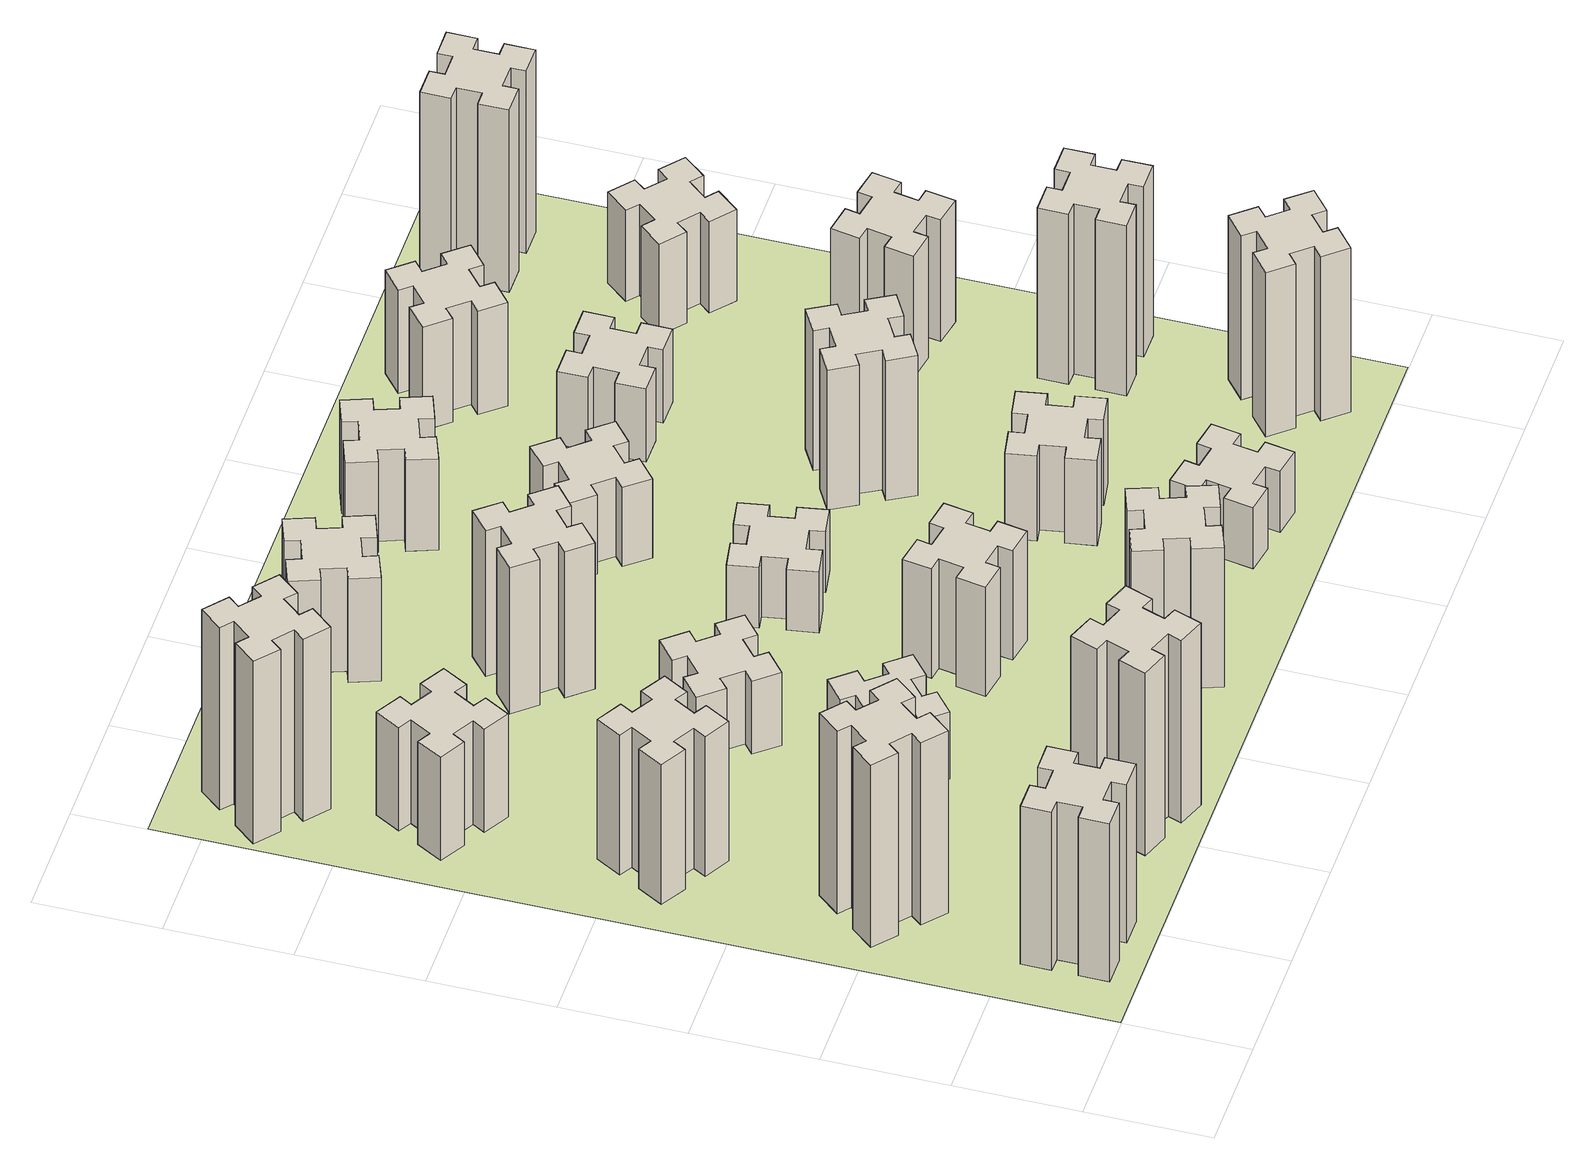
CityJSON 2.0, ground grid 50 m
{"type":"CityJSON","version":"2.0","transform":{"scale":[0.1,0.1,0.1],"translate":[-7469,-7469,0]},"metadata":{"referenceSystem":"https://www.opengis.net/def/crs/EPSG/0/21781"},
"CityObjects":{
"building1":{"type":"Building","attributes":{"class":"1000","function":"1000","usage":"1000","yearOfConstruction":2016,"roofType":"1000","measuredHeight":78,"storeysAboveGround":30,"storeysBelowGround":0},"geometry":[{"type":"Solid","lod":"1","boundaries":[[[[0,1,2,3,4,5,6,7,8,9,10,11,12,13,14,15,16,17,18,19]],[[17,16,20,21]],[[16,15,22,20]],[[15,14,23,22]],[[14,13,24,23]],[[13,12,25,24]],[[12,11,26,25]],[[11,10,27,26]],[[10,9,28,27]],[[9,8,29,28]],[[8,7,30,29]],[[7,6,31,30]],[[6,5,32,31]],[[5,4,33,32]],[[4,3,34,33]],[[3,2,35,34]],[[2,1,36,35]],[[1,0,37,36]],[[0,19,38,37]],[[19,18,39,38]],[[18,17,21,39]],[[24,25,26,27,28,29,30,31,32,33,34,35,36,37,38,39,21,20,22,23]]]]}]},
"building2":{"type":"Building","attributes":{"class":"1000","function":"1000","usage":"1000","yearOfConstruction":2016,"roofType":"1000","measuredHeight":90,"storeysAboveGround":30,"storeysBelowGround":0},"geometry":[{"type":"Solid","lod":"1","boundaries":[[[[40,41,42,43,44,45,46,47,48,49,50,51,52,53,54,55,56,57,58,59]],[[57,56,60,61]],[[56,55,62,60]],[[55,54,63,62]],[[54,53,64,63]],[[53,52,65,64]],[[52,51,66,65]],[[51,50,67,66]],[[50,49,68,67]],[[49,48,69,68]],[[48,47,70,69]],[[47,46,71,70]],[[46,45,72,71]],[[45,44,73,72]],[[44,43,74,73]],[[43,42,75,74]],[[42,41,76,75]],[[41,40,77,76]],[[40,59,78,77]],[[59,58,79,78]],[[58,57,61,79]],[[64,65,66,67,68,69,70,71,72,73,74,75,76,77,78,79,61,60,62,63]]]]}]},
"building3":{"type":"Building","attributes":{"class":"1000","function":"1000","usage":"1000","yearOfConstruction":2016,"roofType":"1000","measuredHeight":69,"storeysAboveGround":30,"storeysBelowGround":0},"geometry":[{"type":"Solid","lod":"1","boundaries":[[[[80,81,82,83,84,85,86,87,88,89,90,91,92,93,94,95,96,97,98,99]],[[97,96,100,101]],[[96,95,102,100]],[[95,94,103,102]],[[94,93,104,103]],[[93,92,105,104]],[[92,91,106,105]],[[91,90,107,106]],[[90,89,108,107]],[[89,88,109,108]],[[88,87,110,109]],[[87,86,111,110]],[[86,85,112,111]],[[85,84,113,112]],[[84,83,114,113]],[[83,82,115,114]],[[82,81,116,115]],[[81,80,117,116]],[[80,99,118,117]],[[99,98,119,118]],[[98,97,101,119]],[[104,105,106,107,108,109,110,111,112,113,114,115,116,117,118,119,101,100,102,103]]]]}]},
"building4":{"type":"Building","attributes":{"class":"1000","function":"1000","usage":"1000","yearOfConstruction":2016,"roofType":"1000","measuredHeight":51,"storeysAboveGround":30,"storeysBelowGround":0},"geometry":[{"type":"Solid","lod":"1","boundaries":[[[[120,121,122,123,124,125,126,127,128,129,130,131,132,133,134,135,136,137,138,139]],[[137,136,140,141]],[[136,135,142,140]],[[135,134,143,142]],[[134,133,144,143]],[[133,132,145,144]],[[132,131,146,145]],[[131,130,147,146]],[[130,129,148,147]],[[129,128,149,148]],[[128,127,150,149]],[[127,126,151,150]],[[126,125,152,151]],[[125,124,153,152]],[[124,123,154,153]],[[123,122,155,154]],[[122,121,156,155]],[[121,120,157,156]],[[120,139,158,157]],[[139,138,159,158]],[[138,137,141,159]],[[144,145,146,147,148,149,150,151,152,153,154,155,156,157,158,159,141,140,142,143]]]]}]},
"building5":{"type":"Building","attributes":{"class":"1000","function":"1000","usage":"1000","yearOfConstruction":2016,"roofType":"1000","measuredHeight":90,"storeysAboveGround":30,"storeysBelowGround":0},"geometry":[{"type":"Solid","lod":"1","boundaries":[[[[160,161,162,163,164,165,166,167,168,169,170,171,172,173,174,175,176,177,178,179]],[[177,176,180,181]],[[176,175,182,180]],[[175,174,183,182]],[[174,173,184,183]],[[173,172,185,184]],[[172,171,186,185]],[[171,170,187,186]],[[170,169,188,187]],[[169,168,189,188]],[[168,167,190,189]],[[167,166,191,190]],[[166,165,192,191]],[[165,164,193,192]],[[164,163,194,193]],[[163,162,195,194]],[[162,161,196,195]],[[161,160,197,196]],[[160,179,198,197]],[[179,178,199,198]],[[178,177,181,199]],[[184,185,186,187,188,189,190,191,192,193,194,195,196,197,198,199,181,180,182,183]]]]}]},
"building6":{"type":"Building","attributes":{"class":"1000","function":"1000","usage":"1000","yearOfConstruction":2016,"roofType":"1000","measuredHeight":90,"storeysAboveGround":30,"storeysBelowGround":0},"geometry":[{"type":"Solid","lod":"1","boundaries":[[[[200,201,202,203,204,205,206,207,208,209,210,211,212,213,214,215,216,217,218,219]],[[217,216,220,221]],[[216,215,222,220]],[[215,214,223,222]],[[214,213,224,223]],[[213,212,225,224]],[[212,211,226,225]],[[211,210,227,226]],[[210,209,228,227]],[[209,208,229,228]],[[208,207,230,229]],[[207,206,231,230]],[[206,205,232,231]],[[205,204,233,232]],[[204,203,234,233]],[[203,202,235,234]],[[202,201,236,235]],[[201,200,237,236]],[[200,219,238,237]],[[219,218,239,238]],[[218,217,221,239]],[[224,225,226,227,228,229,230,231,232,233,234,235,236,237,238,239,221,220,222,223]]]]}]},
"building7":{"type":"Building","attributes":{"class":"1000","function":"1000","usage":"1000","yearOfConstruction":2016,"roofType":"1000","measuredHeight":33,"storeysAboveGround":30,"storeysBelowGround":0},"geometry":[{"type":"Solid","lod":"1","boundaries":[[[[240,241,242,243,244,245,246,247,248,249,250,251,252,253,254,255,256,257,258,259]],[[257,256,260,261]],[[256,255,262,260]],[[255,254,263,262]],[[254,253,264,263]],[[253,252,265,264]],[[252,251,266,265]],[[251,250,267,266]],[[250,249,268,267]],[[249,248,269,268]],[[248,247,270,269]],[[247,246,271,270]],[[246,245,272,271]],[[245,244,273,272]],[[244,243,274,273]],[[243,242,275,274]],[[242,241,276,275]],[[241,240,277,276]],[[240,259,278,277]],[[259,258,279,278]],[[258,257,261,279]],[[264,265,266,267,268,269,270,271,272,273,274,275,276,277,278,279,261,260,262,263]]]]}]},
"building8":{"type":"Building","attributes":{"class":"1000","function":"1000","usage":"1000","yearOfConstruction":2016,"roofType":"1000","measuredHeight":36,"storeysAboveGround":30,"storeysBelowGround":0},"geometry":[{"type":"Solid","lod":"1","boundaries":[[[[280,281,282,283,284,285,286,287,288,289,290,291,292,293,294,295,296,297,298,299]],[[297,296,300,301]],[[296,295,302,300]],[[295,294,303,302]],[[294,293,304,303]],[[293,292,305,304]],[[292,291,306,305]],[[291,290,307,306]],[[290,289,308,307]],[[289,288,309,308]],[[288,287,310,309]],[[287,286,311,310]],[[286,285,312,311]],[[285,284,313,312]],[[284,283,314,313]],[[283,282,315,314]],[[282,281,316,315]],[[281,280,317,316]],[[280,299,318,317]],[[299,298,319,318]],[[298,297,301,319]],[[304,305,306,307,308,309,310,311,312,313,314,315,316,317,318,319,301,300,302,303]]]]}]},
"building9":{"type":"Building","attributes":{"class":"1000","function":"1000","usage":"1000","yearOfConstruction":2016,"roofType":"1000","measuredHeight":72,"storeysAboveGround":30,"storeysBelowGround":0},"geometry":[{"type":"Solid","lod":"1","boundaries":[[[[320,321,322,323,324,325,326,327,328,329,330,331,332,333,334,335,336,337,338,339]],[[337,336,340,341]],[[336,335,342,340]],[[335,334,343,342]],[[334,333,344,343]],[[333,332,345,344]],[[332,331,346,345]],[[331,330,347,346]],[[330,329,348,347]],[[329,328,349,348]],[[328,327,350,349]],[[327,326,351,350]],[[326,325,352,351]],[[325,324,353,352]],[[324,323,354,353]],[[323,322,355,354]],[[322,321,356,355]],[[321,320,357,356]],[[320,339,358,357]],[[339,338,359,358]],[[338,337,341,359]],[[344,345,346,347,348,349,350,351,352,353,354,355,356,357,358,359,341,340,342,343]]]]}]},
"building10":{"type":"Building","attributes":{"class":"1000","function":"1000","usage":"1000","yearOfConstruction":2016,"roofType":"1000","measuredHeight":69,"storeysAboveGround":30,"storeysBelowGround":0},"geometry":[{"type":"Solid","lod":"1","boundaries":[[[[360,361,362,363,364,365,366,367,368,369,370,371,372,373,374,375,376,377,378,379]],[[377,376,380,381]],[[376,375,382,380]],[[375,374,383,382]],[[374,373,384,383]],[[373,372,385,384]],[[372,371,386,385]],[[371,370,387,386]],[[370,369,388,387]],[[369,368,389,388]],[[368,367,390,389]],[[367,366,391,390]],[[366,365,392,391]],[[365,364,393,392]],[[364,363,394,393]],[[363,362,395,394]],[[362,361,396,395]],[[361,360,397,396]],[[360,379,398,397]],[[379,378,399,398]],[[378,377,381,399]],[[384,385,386,387,388,389,390,391,392,393,394,395,396,397,398,399,381,380,382,383]]]]}]},
"building11":{"type":"Building","attributes":{"class":"1000","function":"1000","usage":"1000","yearOfConstruction":2016,"roofType":"1000","measuredHeight":54,"storeysAboveGround":30,"storeysBelowGround":0},"geometry":[{"type":"Solid","lod":"1","boundaries":[[[[400,401,402,403,404,405,406,407,408,409,410,411,412,413,414,415,416,417,418,419]],[[417,416,420,421]],[[416,415,422,420]],[[415,414,423,422]],[[414,413,424,423]],[[413,412,425,424]],[[412,411,426,425]],[[411,410,427,426]],[[410,409,428,427]],[[409,408,429,428]],[[408,407,430,429]],[[407,406,431,430]],[[406,405,432,431]],[[405,404,433,432]],[[404,403,434,433]],[[403,402,435,434]],[[402,401,436,435]],[[401,400,437,436]],[[400,419,438,437]],[[419,418,439,438]],[[418,417,421,439]],[[424,425,426,427,428,429,430,431,432,433,434,435,436,437,438,439,421,420,422,423]]]]}]},
"building12":{"type":"Building","attributes":{"class":"1000","function":"1000","usage":"1000","yearOfConstruction":2016,"roofType":"1000","measuredHeight":51,"storeysAboveGround":30,"storeysBelowGround":0},"geometry":[{"type":"Solid","lod":"1","boundaries":[[[[440,441,442,443,444,445,446,447,448,449,450,451,452,453,454,455,456,457,458,459]],[[457,456,460,461]],[[456,455,462,460]],[[455,454,463,462]],[[454,453,464,463]],[[453,452,465,464]],[[452,451,466,465]],[[451,450,467,466]],[[450,449,468,467]],[[449,448,469,468]],[[448,447,470,469]],[[447,446,471,470]],[[446,445,472,471]],[[445,444,473,472]],[[444,443,474,473]],[[443,442,475,474]],[[442,441,476,475]],[[441,440,477,476]],[[440,459,478,477]],[[459,458,479,478]],[[458,457,461,479]],[[464,465,466,467,468,469,470,471,472,473,474,475,476,477,478,479,461,460,462,463]]]]}]},
"building13":{"type":"Building","attributes":{"class":"1000","function":"1000","usage":"1000","yearOfConstruction":2016,"roofType":"1000","measuredHeight":30,"storeysAboveGround":30,"storeysBelowGround":0},"geometry":[{"type":"Solid","lod":"1","boundaries":[[[[480,481,482,483,484,485,486,487,488,489,490,491,492,493,494,495,496,497,498,499]],[[497,496,500,501]],[[496,495,502,500]],[[495,494,503,502]],[[494,493,504,503]],[[493,492,505,504]],[[492,491,506,505]],[[491,490,507,506]],[[490,489,508,507]],[[489,488,509,508]],[[488,487,510,509]],[[487,486,511,510]],[[486,485,512,511]],[[485,484,513,512]],[[484,483,514,513]],[[483,482,515,514]],[[482,481,516,515]],[[481,480,517,516]],[[480,499,518,517]],[[499,498,519,518]],[[498,497,501,519]],[[504,505,506,507,508,509,510,511,512,513,514,515,516,517,518,519,501,500,502,503]]]]}]},
"building14":{"type":"Building","attributes":{"class":"1000","function":"1000","usage":"1000","yearOfConstruction":2016,"roofType":"1000","measuredHeight":39,"storeysAboveGround":30,"storeysBelowGround":0},"geometry":[{"type":"Solid","lod":"1","boundaries":[[[[520,521,522,523,524,525,526,527,528,529,530,531,532,533,534,535,536,537,538,539]],[[537,536,540,541]],[[536,535,542,540]],[[535,534,543,542]],[[534,533,544,543]],[[533,532,545,544]],[[532,531,546,545]],[[531,530,547,546]],[[530,529,548,547]],[[529,528,549,548]],[[528,527,550,549]],[[527,526,551,550]],[[526,525,552,551]],[[525,524,553,552]],[[524,523,554,553]],[[523,522,555,554]],[[522,521,556,555]],[[521,520,557,556]],[[520,539,558,557]],[[539,538,559,558]],[[538,537,541,559]],[[544,545,546,547,548,549,550,551,552,553,554,555,556,557,558,559,541,540,542,543]]]]}]},
"building15":{"type":"Building","attributes":{"class":"1000","function":"1000","usage":"1000","yearOfConstruction":2016,"roofType":"1000","measuredHeight":30,"storeysAboveGround":30,"storeysBelowGround":0},"geometry":[{"type":"Solid","lod":"1","boundaries":[[[[560,561,562,563,564,565,566,567,568,569,570,571,572,573,574,575,576,577,578,579]],[[577,576,580,581]],[[576,575,582,580]],[[575,574,583,582]],[[574,573,584,583]],[[573,572,585,584]],[[572,571,586,585]],[[571,570,587,586]],[[570,569,588,587]],[[569,568,589,588]],[[568,567,590,589]],[[567,566,591,590]],[[566,565,592,591]],[[565,564,593,592]],[[564,563,594,593]],[[563,562,595,594]],[[562,561,596,595]],[[561,560,597,596]],[[560,579,598,597]],[[579,578,599,598]],[[578,577,581,599]],[[584,585,586,587,588,589,590,591,592,593,594,595,596,597,598,599,581,580,582,583]]]]}]},
"building16":{"type":"Building","attributes":{"class":"1000","function":"1000","usage":"1000","yearOfConstruction":2016,"roofType":"1000","measuredHeight":45,"storeysAboveGround":30,"storeysBelowGround":0},"geometry":[{"type":"Solid","lod":"1","boundaries":[[[[600,601,602,603,604,605,606,607,608,609,610,611,612,613,614,615,616,617,618,619]],[[617,616,620,621]],[[616,615,622,620]],[[615,614,623,622]],[[614,613,624,623]],[[613,612,625,624]],[[612,611,626,625]],[[611,610,627,626]],[[610,609,628,627]],[[609,608,629,628]],[[608,607,630,629]],[[607,606,631,630]],[[606,605,632,631]],[[605,604,633,632]],[[604,603,634,633]],[[603,602,635,634]],[[602,601,636,635]],[[601,600,637,636]],[[600,619,638,637]],[[619,618,639,638]],[[618,617,621,639]],[[624,625,626,627,628,629,630,631,632,633,634,635,636,637,638,639,621,620,622,623]]]]}]},
"building17":{"type":"Building","attributes":{"class":"1000","function":"1000","usage":"1000","yearOfConstruction":2016,"roofType":"1000","measuredHeight":42,"storeysAboveGround":30,"storeysBelowGround":0},"geometry":[{"type":"Solid","lod":"1","boundaries":[[[[640,641,642,643,644,645,646,647,648,649,650,651,652,653,654,655,656,657,658,659]],[[657,656,660,661]],[[656,655,662,660]],[[655,654,663,662]],[[654,653,664,663]],[[653,652,665,664]],[[652,651,666,665]],[[651,650,667,666]],[[650,649,668,667]],[[649,648,669,668]],[[648,647,670,669]],[[647,646,671,670]],[[646,645,672,671]],[[645,644,673,672]],[[644,643,674,673]],[[643,642,675,674]],[[642,641,676,675]],[[641,640,677,676]],[[640,659,678,677]],[[659,658,679,678]],[[658,657,661,679]],[[664,665,666,667,668,669,670,671,672,673,674,675,676,677,678,679,661,660,662,663]]]]}]},
"building18":{"type":"Building","attributes":{"class":"1000","function":"1000","usage":"1000","yearOfConstruction":2016,"roofType":"1000","measuredHeight":69,"storeysAboveGround":30,"storeysBelowGround":0},"geometry":[{"type":"Solid","lod":"1","boundaries":[[[[680,681,682,683,684,685,686,687,688,689,690,691,692,693,694,695,696,697,698,699]],[[697,696,700,701]],[[696,695,702,700]],[[695,694,703,702]],[[694,693,704,703]],[[693,692,705,704]],[[692,691,706,705]],[[691,690,707,706]],[[690,689,708,707]],[[689,688,709,708]],[[688,687,710,709]],[[687,686,711,710]],[[686,685,712,711]],[[685,684,713,712]],[[684,683,714,713]],[[683,682,715,714]],[[682,681,716,715]],[[681,680,717,716]],[[680,699,718,717]],[[699,698,719,718]],[[698,697,701,719]],[[704,705,706,707,708,709,710,711,712,713,714,715,716,717,718,719,701,700,702,703]]]]}]},
"building19":{"type":"Building","attributes":{"class":"1000","function":"1000","usage":"1000","yearOfConstruction":2016,"roofType":"1000","measuredHeight":36,"storeysAboveGround":30,"storeysBelowGround":0},"geometry":[{"type":"Solid","lod":"1","boundaries":[[[[720,721,722,723,724,725,726,727,728,729,730,731,732,733,734,735,736,737,738,739]],[[737,736,740,741]],[[736,735,742,740]],[[735,734,743,742]],[[734,733,744,743]],[[733,732,745,744]],[[732,731,746,745]],[[731,730,747,746]],[[730,729,748,747]],[[729,728,749,748]],[[728,727,750,749]],[[727,726,751,750]],[[726,725,752,751]],[[725,724,753,752]],[[724,723,754,753]],[[723,722,755,754]],[[722,721,756,755]],[[721,720,757,756]],[[720,739,758,757]],[[739,738,759,758]],[[738,737,741,759]],[[744,745,746,747,748,749,750,751,752,753,754,755,756,757,758,759,741,740,742,743]]]]}]},
"building20":{"type":"Building","attributes":{"class":"1000","function":"1000","usage":"1000","yearOfConstruction":2016,"roofType":"1000","measuredHeight":81,"storeysAboveGround":30,"storeysBelowGround":0},"geometry":[{"type":"Solid","lod":"1","boundaries":[[[[760,761,762,763,764,765,766,767,768,769,770,771,772,773,774,775,776,777,778,779]],[[777,776,780,781]],[[776,775,782,780]],[[775,774,783,782]],[[774,773,784,783]],[[773,772,785,784]],[[772,771,786,785]],[[771,770,787,786]],[[770,769,788,787]],[[769,768,789,788]],[[768,767,790,789]],[[767,766,791,790]],[[766,765,792,791]],[[765,764,793,792]],[[764,763,794,793]],[[763,762,795,794]],[[762,761,796,795]],[[761,760,797,796]],[[760,779,798,797]],[[779,778,799,798]],[[778,777,781,799]],[[784,785,786,787,788,789,790,791,792,793,794,795,796,797,798,799,781,780,782,783]]]]}]},
"building21":{"type":"Building","attributes":{"class":"1000","function":"1000","usage":"1000","yearOfConstruction":2016,"roofType":"1000","measuredHeight":51,"storeysAboveGround":30,"storeysBelowGround":0},"geometry":[{"type":"Solid","lod":"1","boundaries":[[[[800,801,802,803,804,805,806,807,808,809,810,811,812,813,814,815,816,817,818,819]],[[817,816,820,821]],[[816,815,822,820]],[[815,814,823,822]],[[814,813,824,823]],[[813,812,825,824]],[[812,811,826,825]],[[811,810,827,826]],[[810,809,828,827]],[[809,808,829,828]],[[808,807,830,829]],[[807,806,831,830]],[[806,805,832,831]],[[805,804,833,832]],[[804,803,834,833]],[[803,802,835,834]],[[802,801,836,835]],[[801,800,837,836]],[[800,819,838,837]],[[819,818,839,838]],[[818,817,821,839]],[[824,825,826,827,828,829,830,831,832,833,834,835,836,837,838,839,821,820,822,823]]]]}]},
"building22":{"type":"Building","attributes":{"class":"1000","function":"1000","usage":"1000","yearOfConstruction":2016,"roofType":"1000","measuredHeight":84,"storeysAboveGround":30,"storeysBelowGround":0},"geometry":[{"type":"Solid","lod":"1","boundaries":[[[[840,841,842,843,844,845,846,847,848,849,850,851,852,853,854,855,856,857,858,859]],[[857,856,860,861]],[[856,855,862,860]],[[855,854,863,862]],[[854,853,864,863]],[[853,852,865,864]],[[852,851,866,865]],[[851,850,867,866]],[[850,849,868,867]],[[849,848,869,868]],[[848,847,870,869]],[[847,846,871,870]],[[846,845,872,871]],[[845,844,873,872]],[[844,843,874,873]],[[843,842,875,874]],[[842,841,876,875]],[[841,840,877,876]],[[840,859,878,877]],[[859,858,879,878]],[[858,857,861,879]],[[864,865,866,867,868,869,870,871,872,873,874,875,876,877,878,879,861,860,862,863]]]]}]},
"building23":{"type":"Building","attributes":{"class":"1000","function":"1000","usage":"1000","yearOfConstruction":2016,"roofType":"1000","measuredHeight":60,"storeysAboveGround":30,"storeysBelowGround":0},"geometry":[{"type":"Solid","lod":"1","boundaries":[[[[880,881,882,883,884,885,886,887,888,889,890,891,892,893,894,895,896,897,898,899]],[[897,896,900,901]],[[896,895,902,900]],[[895,894,903,902]],[[894,893,904,903]],[[893,892,905,904]],[[892,891,906,905]],[[891,890,907,906]],[[890,889,908,907]],[[889,888,909,908]],[[888,887,910,909]],[[887,886,911,910]],[[886,885,912,911]],[[885,884,913,912]],[[884,883,914,913]],[[883,882,915,914]],[[882,881,916,915]],[[881,880,917,916]],[[880,899,918,917]],[[899,898,919,918]],[[898,897,901,919]],[[904,905,906,907,908,909,910,911,912,913,914,915,916,917,918,919,901,900,902,903]]]]}]},
"building24":{"type":"Building","attributes":{"class":"1000","function":"1000","usage":"1000","yearOfConstruction":2016,"roofType":"1000","measuredHeight":45,"storeysAboveGround":30,"storeysBelowGround":0},"geometry":[{"type":"Solid","lod":"1","boundaries":[[[[920,921,922,923,924,925,926,927,928,929,930,931,932,933,934,935,936,937,938,939]],[[937,936,940,941]],[[936,935,942,940]],[[935,934,943,942]],[[934,933,944,943]],[[933,932,945,944]],[[932,931,946,945]],[[931,930,947,946]],[[930,929,948,947]],[[929,928,949,948]],[[928,927,950,949]],[[927,926,951,950]],[[926,925,952,951]],[[925,924,953,952]],[[924,923,954,953]],[[923,922,955,954]],[[922,921,956,955]],[[921,920,957,956]],[[920,939,958,957]],[[939,938,959,958]],[[938,937,941,959]],[[944,945,946,947,948,949,950,951,952,953,954,955,956,957,958,959,941,940,942,943]]]]}]},
"building25":{"type":"Building","attributes":{"class":"1000","function":"1000","usage":"1000","yearOfConstruction":2016,"roofType":"1000","measuredHeight":90,"storeysAboveGround":30,"storeysBelowGround":0},"geometry":[{"type":"Solid","lod":"1","boundaries":[[[[960,961,962,963,964,965,966,967,968,969,970,971,972,973,974,975,976,977,978,979]],[[977,976,980,981]],[[976,975,982,980]],[[975,974,983,982]],[[974,973,984,983]],[[973,972,985,984]],[[972,971,986,985]],[[971,970,987,986]],[[970,969,988,987]],[[969,968,989,988]],[[968,967,990,989]],[[967,966,991,990]],[[966,965,992,991]],[[965,964,993,992]],[[964,963,994,993]],[[963,962,995,994]],[[962,961,996,995]],[[961,960,997,996]],[[960,979,998,997]],[[979,978,999,998]],[[978,977,981,999]],[[984,985,986,987,988,989,990,991,992,993,994,995,996,997,998,999,981,980,982,983]]]]}]},
"landuse1":{"type":"LandUse","attributes":{"name":"plot1","function":"1010"},"geometry":[{"type":"MultiSurface","lod":"1","boundaries":[[[1000,1001,1002,1003]]]}]}
},
"vertices":[
[265,325,0],[265,225,0],[205,225,0],[205,105,0],[325,105,0],[325,165,0],[425,165,0],[425,105,0],[545,105,0],[545,225,0],[485,225,0],[485,325,0],[545,325,0],[545,445,0],[425,445,0],[425,385,0],[325,385,0],[325,445,0],[205,445,0],[205,325,0],[325,385,780],[325,445,780],[425,385,780],[425,445,780],[545,445,780],[545,325,780],[485,325,780],[485,225,780],[545,225,780],[545,105,780],[425,105,780],[425,165,780],[325,165,780],[325,105,780],[205,105,780],[205,225,780],[265,225,780],[265,325,780],[205,325,780],[205,445,780],
[484,1067,0],[408,1132,0],[446,1178,0],[354,1255,0],[277,1163,0],[323,1124,0],[259,1048,0],[213,1086,0],[136,994,0],[228,917,0],[266,963,0],[343,899,0],[304,853,0],[396,776,0],[473,868,0],[427,906,0],[492,983,0],[538,944,0],[615,1036,0],[523,1113,0],[492,983,900],[538,944,900],[427,906,900],[473,868,900],[396,776,900],[304,853,900],[343,899,900],[266,963,900],[228,917,900],[136,994,900],[213,1086,900],[259,1048,900],[323,1124,900],[277,1163,900],[354,1255,900],[446,1178,900],[408,1132,900],[484,1067,900],[523,1113,900],[615,1036,900],
[474,1926,0],[387,1976,0],[417,2028,0],[313,2088,0],[253,1984,0],[305,1954,0],[255,1867,0],[203,1897,0],[143,1793,0],[247,1733,0],[277,1785,0],[364,1735,0],[334,1683,0],[438,1623,0],[498,1727,0],[446,1757,0],[496,1844,0],[548,1814,0],[608,1918,0],[504,1978,0],[496,1844,690],[548,1814,690],[446,1757,690],[498,1727,690],[438,1623,690],[334,1683,690],[364,1735,690],[277,1785,690],[247,1733,690],[143,1793,690],[203,1897,690],[255,1867,690],[305,1954,690],[253,1984,690],[313,2088,690],[417,2028,690],[387,1976,690],[474,1926,690],[504,1978,690],[608,1918,690],
[446,2597,0],[496,2684,0],[548,2654,0],[608,2758,0],[504,2818,0],[474,2766,0],[387,2816,0],[417,2868,0],[313,2928,0],[253,2824,0],[305,2794,0],[255,2707,0],[203,2737,0],[143,2633,0],[247,2573,0],[277,2625,0],[364,2575,0],[334,2523,0],[438,2463,0],[498,2567,0],[364,2575,510],[334,2523,510],[277,2625,510],[247,2573,510],[143,2633,510],[203,2737,510],[255,2707,510],[305,2794,510],[253,2824,510],[313,2928,510],[417,2868,510],[387,2816,510],[474,2766,510],[504,2818,510],[608,2758,510],[548,2654,510],[496,2684,510],[446,2597,510],[498,2567,510],[438,2463,510],
[1029,360,0],[995,266,0],[939,287,0],[897,174,0],[1010,133,0],[1031,189,0],[1125,155,0],[1104,99,0],[1217,57,0],[1258,170,0],[1202,191,0],[1236,285,0],[1292,264,0],[1333,377,0],[1220,418,0],[1200,362,0],[1106,396,0],[1127,452,0],[1014,493,0],[973,380,0],[1106,396,900],[1127,452,900],[1200,362,900],[1220,418,900],[1333,377,900],[1292,264,900],[1236,285,900],[1202,191,900],[1258,170,900],[1217,57,900],[1104,99,900],[1125,155,900],[1031,189,900],[1010,133,900],[897,174,900],[939,287,900],[995,266,900],[1029,360,900],[973,380,900],[1014,493,900],
[384,3387,0],[308,3452,0],[346,3498,0],[254,3575,0],[177,3483,0],[223,3444,0],[159,3368,0],[113,3406,0],[36,3314,0],[128,3237,0],[166,3283,0],[243,3219,0],[204,3173,0],[296,3096,0],[373,3188,0],[327,3226,0],[392,3303,0],[438,3264,0],[515,3356,0],[423,3433,0],[392,3303,900],[438,3264,900],[327,3226,900],[373,3188,900],[296,3096,900],[204,3173,900],[243,3219,900],[166,3283,900],[128,3237,900],[36,3314,900],[113,3406,900],[159,3368,900],[223,3444,900],[177,3483,900],[254,3575,900],[346,3498,900],[308,3452,900],[384,3387,900],[423,3433,900],[515,3356,900],
[1083,1332,0],[1006,1267,0],[968,1313,0],[876,1236,0],[953,1144,0],[999,1183,0],[1063,1106,0],[1017,1068,0],[1094,976,0],[1186,1053,0],[1148,1099,0],[1224,1163,0],[1263,1117,0],[1355,1194,0],[1278,1286,0],[1232,1248,0],[1167,1324,0],[1213,1363,0],[1136,1455,0],[1044,1378,0],[1167,1324,330],[1213,1363,330],[1232,1248,330],[1278,1286,330],[1355,1194,330],[1263,1117,330],[1224,1163,330],[1148,1099,330],[1186,1053,330],[1094,976,330],[1017,1068,330],[1063,1106,330],[999,1183,330],[953,1144,330],[876,1236,330],[968,1313,330],[1006,1267,330],[1083,1332,330],[1044,1378,330],[1136,1455,330],
[1083,1972,0],[1006,1907,0],[968,1953,0],[876,1876,0],[953,1784,0],[999,1823,0],[1063,1746,0],[1017,1708,0],[1094,1616,0],[1186,1693,0],[1148,1739,0],[1224,1803,0],[1263,1757,0],[1355,1834,0],[1278,1926,0],[1232,1888,0],[1167,1964,0],[1213,2003,0],[1136,2095,0],[1044,2018,0],[1167,1964,360],[1213,2003,360],[1232,1888,360],[1278,1926,360],[1355,1834,360],[1263,1757,360],[1224,1803,360],[1148,1739,360],[1186,1693,360],[1094,1616,360],[1017,1708,360],[1063,1746,360],[999,1823,360],[953,1784,360],[876,1876,360],[968,1953,360],[1006,1907,360],[1083,1972,360],[1044,2018,360],[1136,2095,360],
[1099,2563,0],[1163,2486,0],[1117,2448,0],[1194,2356,0],[1286,2433,0],[1248,2479,0],[1324,2543,0],[1363,2497,0],[1455,2574,0],[1378,2666,0],[1332,2628,0],[1267,2704,0],[1313,2743,0],[1236,2835,0],[1144,2758,0],[1183,2712,0],[1106,2647,0],[1068,2693,0],[976,2616,0],[1053,2524,0],[1106,2647,720],[1068,2693,720],[1183,2712,720],[1144,2758,720],[1236,2835,720],[1313,2743,720],[1267,2704,720],[1332,2628,720],[1378,2666,720],[1455,2574,720],[1363,2497,720],[1324,2543,720],[1248,2479,720],[1286,2433,720],[1194,2356,720],[1117,2448,720],[1163,2486,720],[1099,2563,720],[1053,2524,720],[976,2616,720],
[1965,496,0],[1871,462,0],[1850,518,0],[1737,477,0],[1779,364,0],[1835,385,0],[1869,291,0],[1813,270,0],[1854,157,0],[1967,199,0],[1946,255,0],[2040,289,0],[2060,233,0],[2173,274,0],[2132,387,0],[2076,366,0],[2042,460,0],[2098,480,0],[2057,593,0],[1944,552,0],[2042,460,690],[2098,480,690],[2076,366,690],[2132,387,690],[2173,274,690],[2060,233,690],[2040,289,690],[1946,255,690],[1967,199,690],[1854,157,690],[1813,270,690],[1869,291,690],[1835,385,690],[1779,364,690],[1737,477,690],[1850,518,690],[1871,462,690],[1965,496,690],[1944,552,690],[2057,593,690],
[1855,1047,0],[1872,1145,0],[1931,1135,0],[1952,1253,0],[1834,1274,0],[1824,1215,0],[1725,1232,0],[1736,1291,0],[1617,1312,0],[1597,1194,0],[1656,1184,0],[1638,1085,0],[1579,1096,0],[1558,977,0],[1677,957,0],[1687,1016,0],[1785,998,0],[1775,939,0],[1893,918,0],[1914,1037,0],[1785,998,540],[1775,939,540],[1687,1016,540],[1677,957,540],[1558,977,540],[1579,1096,540],[1638,1085,540],[1656,1184,540],[1597,1194,540],[1617,1312,540],[1736,1291,540],[1725,1232,540],[1824,1215,540],[1834,1274,540],[1952,1253,540],[1931,1135,540],[1872,1145,540],[1855,1047,540],[1914,1037,540],[1893,918,540],
[1125,3456,0],[1031,3422,0],[1010,3478,0],[897,3437,0],[939,3324,0],[995,3345,0],[1029,3251,0],[973,3230,0],[1014,3117,0],[1127,3159,0],[1106,3215,0],[1200,3249,0],[1220,3193,0],[1333,3234,0],[1292,3347,0],[1236,3326,0],[1202,3420,0],[1258,3440,0],[1217,3553,0],[1104,3512,0],[1202,3420,510],[1258,3440,510],[1236,3326,510],[1292,3347,510],[1333,3234,510],[1220,3193,510],[1200,3249,510],[1106,3215,510],[1127,3159,510],[1014,3117,510],[973,3230,510],[1029,3251,510],[995,3345,510],[939,3324,510],[897,3437,510],[1010,3478,510],[1031,3422,510],[1125,3456,510],[1104,3512,510],[1217,3553,510],
[1972,1825,0],[1955,1924,0],[2014,1934,0],[1993,2052,0],[1875,2031,0],[1885,1972,0],[1787,1955,0],[1777,2014,0],[1658,1993,0],[1679,1875,0],[1738,1885,0],[1756,1787,0],[1697,1777,0],[1717,1658,0],[1836,1679,0],[1825,1738,0],[1924,1756,0],[1934,1697,0],[2052,1717,0],[2031,1836,0],[1924,1756,300],[1934,1697,300],[1825,1738,300],[1836,1679,300],[1717,1658,300],[1697,1777,300],[1756,1787,300],[1738,1885,300],[1679,1875,300],[1658,1993,300],[1777,2014,300],[1787,1955,300],[1885,1972,300],[1875,2031,300],[1993,2052,300],[2014,1934,300],[1955,1924,300],[1972,1825,300],[2031,1836,300],[2052,1717,300],
[1988,2479,0],[2064,2543,0],[2103,2497,0],[2195,2574,0],[2118,2666,0],[2072,2628,0],[2007,2704,0],[2053,2743,0],[1976,2835,0],[1884,2758,0],[1923,2712,0],[1846,2647,0],[1808,2693,0],[1716,2616,0],[1793,2524,0],[1839,2563,0],[1903,2486,0],[1857,2448,0],[1934,2356,0],[2026,2433,0],[1903,2486,390],[1857,2448,390],[1839,2563,390],[1793,2524,390],[1716,2616,390],[1808,2693,390],[1846,2647,390],[1923,2712,390],[1884,2758,390],[1976,2835,390],[2053,2743,390],[2007,2704,390],[2072,2628,390],[2118,2666,390],[2195,2574,390],[2103,2497,390],[2064,2543,390],[1988,2479,390],[2026,2433,390],[1934,2356,390],
[2596,444,0],[2578,345,0],[2519,356,0],[2498,237,0],[2617,217,0],[2627,276,0],[2725,258,0],[2715,199,0],[2833,178,0],[2854,297,0],[2795,307,0],[2812,405,0],[2871,395,0],[2892,513,0],[2774,534,0],[2764,475,0],[2665,492,0],[2676,551,0],[2557,572,0],[2537,454,0],[2665,492,300],[2676,551,300],[2764,475,300],[2774,534,300],[2892,513,300],[2871,395,300],[2812,405,300],[2795,307,300],[2854,297,300],[2833,178,300],[2715,199,300],[2725,258,300],[2627,276,300],[2617,217,300],[2498,237,300],[2519,356,300],[2578,345,300],[2596,444,300],[2537,454,300],[2557,572,300],
[1865,3456,0],[1771,3422,0],[1750,3478,0],[1637,3437,0],[1679,3324,0],[1735,3345,0],[1769,3251,0],[1713,3230,0],[1754,3117,0],[1867,3159,0],[1846,3215,0],[1940,3249,0],[1960,3193,0],[2073,3234,0],[2032,3347,0],[1976,3326,0],[1942,3420,0],[1998,3440,0],[1957,3553,0],[1844,3512,0],[1942,3420,450],[1998,3440,450],[1976,3326,450],[2032,3347,450],[2073,3234,450],[1960,3193,450],[1940,3249,450],[1846,3215,450],[1867,3159,450],[1754,3117,450],[1713,3230,450],[1769,3251,450],[1735,3345,450],[1679,3324,450],[1637,3437,450],[1750,3478,450],[1771,3422,450],[1865,3456,450],[1844,3512,450],[1957,3553,450],
[2625,1132,0],[2527,1115,0],[2517,1174,0],[2398,1153,0],[2419,1035,0],[2478,1045,0],[2496,947,0],[2437,937,0],[2457,818,0],[2576,839,0],[2565,898,0],[2664,916,0],[2674,857,0],[2792,877,0],[2771,996,0],[2712,985,0],[2695,1084,0],[2754,1094,0],[2733,1212,0],[2615,1191,0],[2695,1084,420],[2754,1094,420],[2712,985,420],[2771,996,420],[2792,877,420],[2674,857,420],[2664,916,420],[2565,898,420],[2576,839,420],[2457,818,420],[2437,937,420],[2496,947,420],[2478,1045,420],[2419,1035,420],[2398,1153,420],[2517,1174,420],[2527,1115,420],[2625,1132,420],[2615,1191,420],[2733,1212,420],
[2475,1744,0],[2525,1657,0],[2473,1627,0],[2533,1523,0],[2637,1583,0],[2607,1635,0],[2694,1685,0],[2724,1633,0],[2828,1693,0],[2768,1797,0],[2716,1767,0],[2666,1854,0],[2718,1884,0],[2658,1988,0],[2554,1928,0],[2584,1876,0],[2497,1826,0],[2467,1878,0],[2363,1818,0],[2423,1714,0],[2497,1826,690],[2467,1878,690],[2584,1876,690],[2554,1928,690],[2658,1988,690],[2718,1884,690],[2666,1854,690],[2716,1767,690],[2768,1797,690],[2828,1693,690],[2724,1633,690],[2694,1685,690],[2607,1635,690],[2637,1583,690],[2533,1523,690],[2473,1627,690],[2525,1657,690],[2475,1744,690],[2423,1714,690],[2363,1818,690],
[2645,2805,0],[2545,2805,0],[2545,2865,0],[2425,2865,0],[2425,2745,0],[2485,2745,0],[2485,2645,0],[2425,2645,0],[2425,2525,0],[2545,2525,0],[2545,2585,0],[2645,2585,0],[2645,2525,0],[2765,2525,0],[2765,2645,0],[2705,2645,0],[2705,2745,0],[2765,2745,0],[2765,2865,0],[2645,2865,0],[2705,2745,360],[2765,2745,360],[2705,2645,360],[2765,2645,360],[2765,2525,360],[2645,2525,360],[2645,2585,360],[2545,2585,360],[2545,2525,360],[2425,2525,360],[2425,2645,360],[2485,2645,360],[2485,2745,360],[2425,2745,360],[2425,2865,360],[2545,2865,360],[2545,2805,360],[2645,2805,360],[2645,2865,360],[2765,2865,360],
[3468,259,0],[3544,323,0],[3583,277,0],[3675,354,0],[3598,446,0],[3552,408,0],[3487,484,0],[3533,523,0],[3456,615,0],[3364,538,0],[3403,492,0],[3326,427,0],[3288,473,0],[3196,396,0],[3273,304,0],[3319,343,0],[3383,266,0],[3337,228,0],[3414,136,0],[3506,213,0],[3383,266,810],[3337,228,810],[3319,343,810],[3273,304,810],[3196,396,810],[3288,473,810],[3326,427,810],[3403,492,810],[3364,538,810],[3456,615,810],[3533,523,810],[3487,484,810],[3552,408,810],[3598,446,810],[3675,354,810],[3583,277,810],[3544,323,810],[3468,259,810],[3506,213,810],[3414,136,810],
[2628,3219,0],[2704,3283,0],[2743,3237,0],[2835,3314,0],[2758,3406,0],[2712,3368,0],[2647,3444,0],[2693,3483,0],[2616,3575,0],[2524,3498,0],[2563,3452,0],[2486,3387,0],[2448,3433,0],[2356,3356,0],[2433,3264,0],[2479,3303,0],[2543,3226,0],[2497,3188,0],[2574,3096,0],[2666,3173,0],[2543,3226,510],[2497,3188,510],[2479,3303,510],[2433,3264,510],[2356,3356,510],[2448,3433,510],[2486,3387,510],[2563,3452,510],[2524,3498,510],[2616,3575,510],[2693,3483,510],[2647,3444,510],[2712,3368,510],[2758,3406,510],[2835,3314,510],[2743,3237,510],[2704,3283,510],[2628,3219,510],[2666,3173,510],[2574,3096,510],
[3385,1005,0],[3485,1005,0],[3485,945,0],[3605,945,0],[3605,1065,0],[3545,1065,0],[3545,1165,0],[3605,1165,0],[3605,1285,0],[3485,1285,0],[3485,1225,0],[3385,1225,0],[3385,1285,0],[3265,1285,0],[3265,1165,0],[3325,1165,0],[3325,1065,0],[3265,1065,0],[3265,945,0],[3385,945,0],[3325,1065,840],[3265,1065,840],[3325,1165,840],[3265,1165,840],[3265,1285,840],[3385,1285,840],[3385,1225,840],[3485,1225,840],[3485,1285,840],[3605,1285,840],[3605,1165,840],[3545,1165,840],[3545,1065,840],[3605,1065,840],[3605,945,840],[3485,945,840],[3485,1005,840],[3385,1005,840],[3385,945,840],[3265,945,840],
[3267,1756,0],[3365,1738,0],[3355,1679,0],[3473,1658,0],[3494,1777,0],[3435,1787,0],[3452,1885,0],[3511,1875,0],[3532,1993,0],[3414,2014,0],[3404,1955,0],[3305,1972,0],[3316,2031,0],[3197,2052,0],[3177,1934,0],[3236,1924,0],[3218,1825,0],[3159,1836,0],[3138,1717,0],[3257,1697,0],[3218,1825,600],[3159,1836,600],[3236,1924,600],[3177,1934,600],[3197,2052,600],[3316,2031,600],[3305,1972,600],[3404,1955,600],[3414,2014,600],[3532,1993,600],[3511,1875,600],[3452,1885,600],[3435,1787,600],[3494,1777,600],[3473,1658,600],[3355,1679,600],[3365,1738,600],[3267,1756,600],[3257,1697,600],[3138,1717,600],
[3444,2747,0],[3368,2812,0],[3406,2858,0],[3314,2935,0],[3237,2843,0],[3283,2804,0],[3219,2728,0],[3173,2766,0],[3096,2674,0],[3188,2597,0],[3226,2643,0],[3303,2579,0],[3264,2533,0],[3356,2456,0],[3433,2548,0],[3387,2586,0],[3452,2663,0],[3498,2624,0],[3575,2716,0],[3483,2793,0],[3452,2663,450],[3498,2624,450],[3387,2586,450],[3433,2548,450],[3356,2456,450],[3264,2533,450],[3303,2579,450],[3226,2643,450],[3188,2597,450],[3096,2674,450],[3173,2766,450],[3219,2728,450],[3283,2804,450],[3237,2843,450],[3314,2935,450],[3406,2858,450],[3368,2812,450],[3444,2747,450],[3483,2793,450],[3575,2716,450],
[3285,3325,0],[3385,3325,0],[3385,3265,0],[3505,3265,0],[3505,3385,0],[3445,3385,0],[3445,3485,0],[3505,3485,0],[3505,3605,0],[3385,3605,0],[3385,3545,0],[3285,3545,0],[3285,3605,0],[3165,3605,0],[3165,3485,0],[3225,3485,0],[3225,3385,0],[3165,3385,0],[3165,3265,0],[3285,3265,0],[3225,3385,900],[3165,3385,900],[3225,3485,900],[3165,3485,900],[3165,3605,900],[3285,3605,900],[3285,3545,900],[3385,3545,900],[3385,3605,900],[3505,3605,900],[3505,3485,900],[3445,3485,900],[3445,3385,900],[3505,3385,900],[3505,3265,900],[3385,3265,900],[3385,3325,900],[3285,3325,900],[3285,3265,900],[3165,3265,900],
[5,3705,0],[3705,3705,0],[3705,5,0],[5,5,0]
]}
